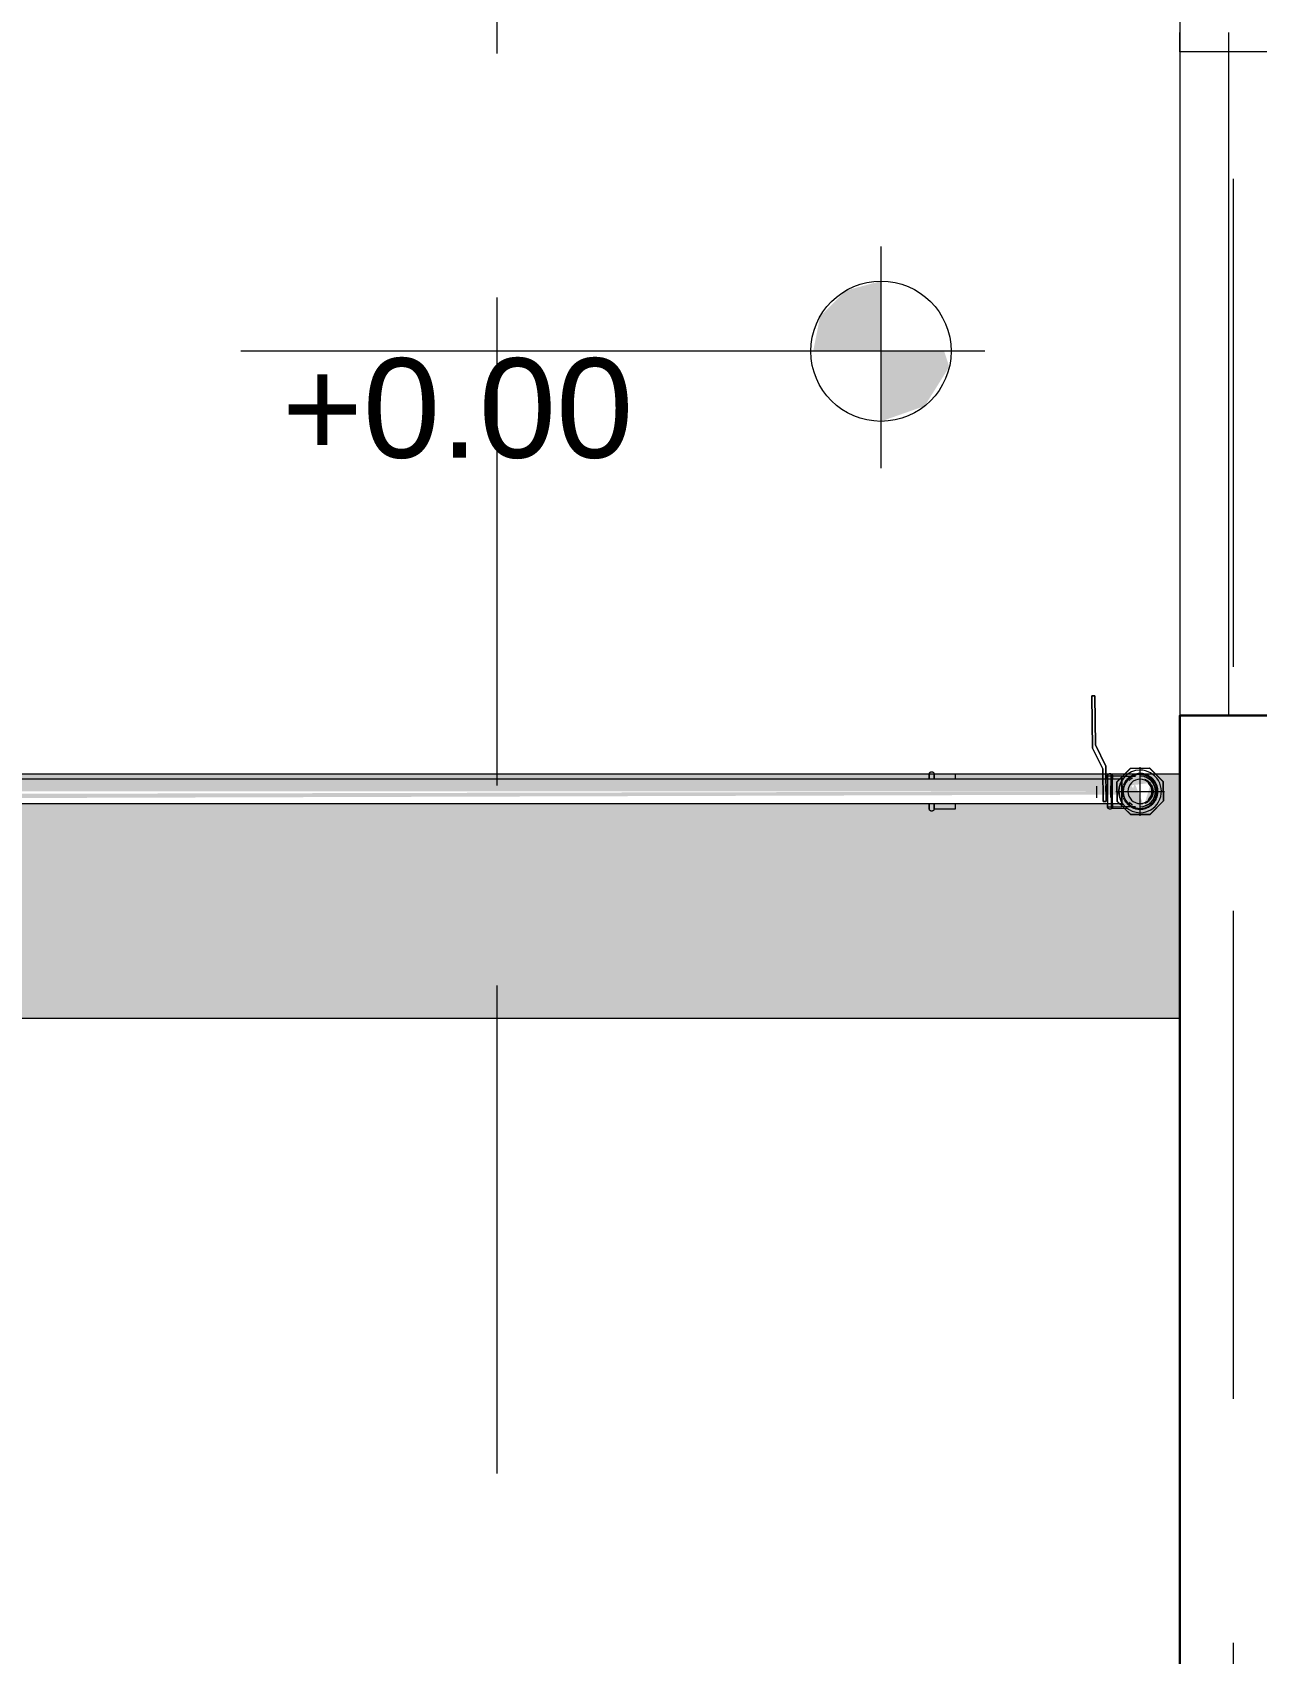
# Model space of a CAD drawing. Header units: metres. Extents: x 147 to 427, y -16 to 162.
# Drawn here: x 326.755 to 328.01, y 106.563 to 108.224 of the extents above; entities that cross this region are included whole.
import ezdxf

# ---------------------------------------------------------------- set-up
doc = ezdxf.new("R2010")
doc.units = ezdxf.units.M
doc.linetypes.add('IMPORT-Dashed _3_', pattern=[0.75, 0.5, -0.25])
doc.layers.add('1053_ARQ_BASE_MATADOURO_2_dwg', color=7, linetype='Continuous', lineweight=5, true_color=0x767676)
doc.layers.add('1053_ARQ_BASE_MATADOURO_dwg', color=7, linetype='Continuous', lineweight=5, true_color=0x767676)
for name, color, linetype, lineweight in [('A-ESQ-PORTAS', 7, 'Continuous', 20), ('A-PAREDE', 7, 'Continuous', 30), ('A-PISO', 7, 'Continuous', 5), ('A-VISTA03', 7, 'Continuous', 9), ('A-WALL', 7, 'Continuous', 9), ('A_PROJEÇÃO', 7, 'IMPORT-Dashed _3_', 5), ('P-PIPE', 7, 'Continuous', 5), ('P-PIPE-CNTR', 7, 'Continuous', 5)]:
    doc.layers.add(name, color=color, linetype=linetype, lineweight=lineweight)
doc.styles.add('Arial_9', font='arial.ttf', dxfattribs={"height": 0.102})

# ---------------------------------------------------------------- blocks, each defined once
blk = doc.blocks.new('AÇO_Tampão Com Rebordo - AÇO_Tampão Com Rebordo-V189-TÉRREO 1_20 - Dependente 1')
at = {"layer": 'P-PIPE'}
for p, q in [((0, 0.0177), (0.0218, 0.0177)), ((0, 0.0125), (0, 0.0177)), ((0, 0.0125), (0, 0.0177)), ((0.0218, 0.0177), (0.0218, 0.0125)), ((0.0218, 0.0177), (0.0218, 0.0125)), ((0, -0.0177), (0, -0.0125)), ((0, -0.0177), (0, -0.0125)), ((0.0218, -0.0125), (0.0218, -0.0177)), ((0.0218, -0.0125), (0.0218, -0.0177)), ((0.0218, -0.0177), (0, -0.0177))]:
    blk.add_line(p, q, dxfattribs=at)
at = {"layer": 'P-PIPE', "flags": 128}
for points in [[(0.0268, 0.0177), (0.0268, 0.0178), (0.0268, 0.0179), (0.0268, 0.018), (0.0268, 0.0181), (0.0268, 0.0182), (0.0267, 0.0183), (0.0267, 0.0184), (0.0267, 0.0185), (0.0266, 0.0186), (0.0266, 0.0187), (0.0266, 0.0188), (0.0265, 0.0189), (0.0265, 0.0189), (0.0264, 0.019), (0.0264, 0.0191), (0.0263, 0.0192), (0.0262, 0.0193), (0.0262, 0.0193), (0.0261, 0.0194), (0.026, 0.0195), (0.026, 0.0196), (0.0259, 0.0196), (0.0258, 0.0197), (0.0257, 0.0197), (0.0257, 0.0198), (0.0256, 0.0199), (0.0255, 0.0199), (0.0254, 0.02), (0.0253, 0.02), (0.0252, 0.02), (0.0251, 0.0201), (0.025, 0.0201), (0.0249, 0.0201), (0.0248, 0.0201), (0.0247, 0.0202), (0.0246, 0.0202), (0.0245, 0.0202), (0.0244, 0.0202), (0.0243, 0.0202), (0.0242, 0.0202), (0.0241, 0.0202), (0.024, 0.0202), (0.0239, 0.0202), (0.0238, 0.0202), (0.0237, 0.0201), (0.0236, 0.0201), (0.0235, 0.0201), (0.0234, 0.02), (0.0234, 0.02), (0.0233, 0.02), (0.0232, 0.0199), (0.0231, 0.0199), (0.023, 0.0198), (0.0229, 0.0198), (0.0228, 0.0197), (0.0227, 0.0197), (0.0227, 0.0196), (0.0226, 0.0195), (0.0225, 0.0195), (0.0225, 0.0194), (0.0224, 0.0193), (0.0223, 0.0192), (0.0223, 0.0192), (0.0222, 0.0191), (0.0222, 0.019), (0.0221, 0.0189), (0.0221, 0.0188), (0.022, 0.0187), (0.022, 0.0186), (0.0219, 0.0185), (0.0219, 0.0184), (0.0219, 0.0183), (0.0219, 0.0182), (0.0218, 0.0182), (0.0218, 0.0181), (0.0218, 0.018), (0.0218, 0.0179), (0.0218, 0.0178), (0.0218, 0.0177)], [(0.0218, 0.0126), (0.0218, 0.0131), (0.0218, 0.0135), (0.0218, 0.014), (0.0218, 0.0144), (0.0218, 0.0148), (0.0218, 0.0152), (0.0218, 0.0155), (0.0218, 0.0158), (0.0218, 0.0162), (0.0218, 0.0164), (0.0218, 0.0167), (0.0218, 0.0169), (0.0218, 0.0171), (0.0218, 0.0173), (0.0218, 0.0174), (0.0218, 0.0175), (0.0218, 0.0176), (0.0218, 0.0177), (0.0218, 0.0177)], [(0.0218, 0.0177), (0.0218, 0.0176), (0.0218, 0.0176), (0.0218, 0.0175), (0.0218, 0.0173), (0.0218, 0.0172), (0.0218, 0.017), (0.0218, 0.0168), (0.0218, 0.0166), (0.0218, 0.0163), (0.0218, 0.016), (0.0218, 0.0157), (0.0218, 0.0154), (0.0218, 0.015), (0.0218, 0.0146), (0.0218, 0.0142), (0.0218, 0.0138), (0.0218, 0.0133), (0.0218, 0.0128), (0.0218, 0.0123)], [(0.0268, 0.0177), (0.0268, 0.0176), (0.0268, 0.0176), (0.0268, 0.0175), (0.0268, 0.0173), (0.0268, 0.0172), (0.0268, 0.017), (0.0268, 0.0168), (0.0268, 0.0166), (0.0268, 0.0163), (0.0268, 0.016), (0.0268, 0.0157), (0.0268, 0.0154), (0.0268, 0.015), (0.0268, 0.0146), (0.0268, 0.0142), (0.0268, 0.0138), (0.0268, 0.0133), (0.0268, 0.0128), (0.0268, 0.0123)], [(0.0268, 0.0126), (0.0268, 0.0131), (0.0268, 0.0135), (0.0268, 0.014), (0.0268, 0.0144), (0.0268, 0.0148), (0.0268, 0.0152), (0.0268, 0.0155), (0.0268, 0.0158), (0.0268, 0.0162), (0.0268, 0.0164), (0.0268, 0.0167), (0.0268, 0.0169), (0.0268, 0.0171), (0.0268, 0.0173), (0.0268, 0.0174), (0.0268, 0.0175), (0.0268, 0.0176), (0.0268, 0.0177), (0.0268, 0.0177)], [(0.0218, -0.0177), (0.0218, -0.0176), (0.0218, -0.0176), (0.0218, -0.0175), (0.0218, -0.0173), (0.0218, -0.0172), (0.0218, -0.017), (0.0218, -0.0168), (0.0218, -0.0166), (0.0218, -0.0163), (0.0218, -0.016), (0.0218, -0.0157), (0.0218, -0.0154), (0.0218, -0.015), (0.0218, -0.0146), (0.0218, -0.0142), (0.0218, -0.0138), (0.0218, -0.0133), (0.0218, -0.0128), (0.0218, -0.0123)], [(0.0218, -0.0126), (0.0218, -0.0131), (0.0218, -0.0135), (0.0218, -0.014), (0.0218, -0.0144), (0.0218, -0.0148), (0.0218, -0.0152), (0.0218, -0.0155), (0.0218, -0.0158), (0.0218, -0.0162), (0.0218, -0.0164), (0.0218, -0.0167), (0.0218, -0.0169), (0.0218, -0.0171), (0.0218, -0.0173), (0.0218, -0.0174), (0.0218, -0.0175), (0.0218, -0.0176), (0.0218, -0.0177), (0.0218, -0.0177)], [(0.0268, -0.0177), (0.0268, -0.0176), (0.0268, -0.0176), (0.0268, -0.0175), (0.0268, -0.0173), (0.0268, -0.0172), (0.0268, -0.017), (0.0268, -0.0168), (0.0268, -0.0166), (0.0268, -0.0163), (0.0268, -0.016), (0.0268, -0.0157), (0.0268, -0.0154), (0.0268, -0.015), (0.0268, -0.0146), (0.0268, -0.0142), (0.0268, -0.0138), (0.0268, -0.0133), (0.0268, -0.0128), (0.0268, -0.0123)], [(0.0268, -0.0126), (0.0268, -0.0131), (0.0268, -0.0135), (0.0268, -0.014), (0.0268, -0.0144), (0.0268, -0.0148), (0.0268, -0.0152), (0.0268, -0.0155), (0.0268, -0.0158), (0.0268, -0.0162), (0.0268, -0.0164), (0.0268, -0.0167), (0.0268, -0.0169), (0.0268, -0.0171), (0.0268, -0.0173), (0.0268, -0.0174), (0.0268, -0.0175), (0.0268, -0.0176), (0.0268, -0.0177), (0.0268, -0.0177)], [(0.0218, -0.0177), (0.0218, -0.0178), (0.0218, -0.0179), (0.0218, -0.018), (0.0218, -0.0181), (0.0218, -0.0182), (0.0219, -0.0183), (0.0219, -0.0184), (0.0219, -0.0185), (0.022, -0.0186), (0.022, -0.0187), (0.022, -0.0188), (0.0221, -0.0189), (0.0221, -0.0189), (0.0222, -0.019), (0.0222, -0.0191)], [(0.0222, -0.0191), (0.0223, -0.0192), (0.0224, -0.0193), (0.0224, -0.0193), (0.0225, -0.0194), (0.0226, -0.0195), (0.0226, -0.0196), (0.0227, -0.0196), (0.0228, -0.0197), (0.0229, -0.0197), (0.0229, -0.0198), (0.023, -0.0199), (0.0231, -0.0199), (0.0232, -0.02), (0.0233, -0.02), (0.0234, -0.02), (0.0235, -0.0201), (0.0236, -0.0201), (0.0237, -0.0201), (0.0238, -0.0201), (0.0239, -0.0202), (0.024, -0.0202), (0.0241, -0.0202), (0.0242, -0.0202), (0.0243, -0.0202), (0.0244, -0.0202), (0.0245, -0.0202), (0.0246, -0.0202), (0.0247, -0.0202), (0.0248, -0.0202), (0.0249, -0.0201), (0.025, -0.0201), (0.0251, -0.0201), (0.0252, -0.02), (0.0252, -0.02), (0.0253, -0.02), (0.0254, -0.0199), (0.0255, -0.0199), (0.0256, -0.0198), (0.0257, -0.0198), (0.0258, -0.0197), (0.0259, -0.0197), (0.0259, -0.0196), (0.026, -0.0195), (0.0261, -0.0195), (0.0261, -0.0194), (0.0262, -0.0193), (0.0263, -0.0192), (0.0263, -0.0192), (0.0264, -0.0191), (0.0264, -0.019), (0.0265, -0.0189), (0.0265, -0.0188), (0.0266, -0.0187), (0.0266, -0.0186), (0.0267, -0.0185), (0.0267, -0.0184), (0.0267, -0.0183), (0.0267, -0.0182), (0.0268, -0.0182), (0.0268, -0.0181), (0.0268, -0.018), (0.0268, -0.0179), (0.0268, -0.0178), (0.0268, -0.0177)]]:
    blk.add_lwpolyline(points, dxfattribs=at)
blk = doc.blocks.new('Valvula esfera BSP - Válvula Esfera BSP - TupyValve - Válvula Esfera BSP TupyValves PN25 Standard-V192-TÉRREO 1_20 - Dependente 1')
at = {"layer": 'P-PIPE', "true_color": 0x7f7f7f}
blk.add_hatch(color=8, dxfattribs=at).paths.add_polyline_path([(159.5034, 107.4297), (159.4929, 107.4553), (159.4894, 107.4402), (159.4977, 107.434)])
at = {"layer": 'P-PIPE'}
for p, q in [((159.4497, 107.4908), (159.4492, 107.5445)), ((159.4492, 107.5445), (159.4523, 107.5445)), ((159.4523, 107.5445), (159.4492, 107.5445)), ((159.4492, 107.5445), (159.4497, 107.4908)), ((159.4523, 107.5445), (159.4529, 107.4943)), ((159.4529, 107.4943), (159.4523, 107.5445)), ((159.4604, 107.4698), (159.4497, 107.4908)), ((159.4497, 107.4908), (159.4604, 107.4698)), ((159.4529, 107.4943), (159.4634, 107.4724)), ((159.4634, 107.4724), (159.4529, 107.4943)), ((159.4607, 107.4361), (159.4604, 107.4698)), ((159.4604, 107.4698), (159.4607, 107.4361)), ((159.4634, 107.4724), (159.4638, 107.4361)), ((159.4638, 107.4361), (159.4634, 107.4724)), ((159.4859, 107.4641), (159.4685, 107.4639)), ((159.4685, 107.4639), (159.4689, 107.4291)), ((159.4685, 107.4639), (159.4689, 107.4291)), ((159.4888, 107.4701), (159.4749, 107.4562)), ((159.4749, 107.4562), (159.4888, 107.4701)), ((159.4886, 107.4701), (159.4749, 107.456)), ((159.4749, 107.456), (159.4886, 107.4701)), ((159.5082, 107.4703), (159.4886, 107.4701)), ((159.4886, 107.4701), (159.5082, 107.4703)), ((159.5085, 107.4703), (159.4888, 107.4701)), ((159.4888, 107.4701), (159.5085, 107.4703)), ((159.5223, 107.4566), (159.5082, 107.4703)), ((159.5082, 107.4703), (159.5223, 107.4566)), ((159.5223, 107.4564), (159.5085, 107.4703)), ((159.5085, 107.4703), (159.5223, 107.4564)), ((159.4539, 107.452), (159.454, 107.44)), ((159.4539, 107.452), (159.454, 107.44)), ((159.4606, 107.4521), (159.4607, 107.4401)), ((159.4606, 107.4521), (159.4607, 107.4401)), ((159.4638, 107.4401), (159.4637, 107.4521)), ((159.4638, 107.4401), (159.4637, 107.4521)), ((159.4688, 107.4402), (159.4687, 107.4522)), ((159.4688, 107.4402), (159.4687, 107.4522)), ((159.4749, 107.4562), (159.4751, 107.4366)), ((159.4751, 107.4366), (159.4749, 107.4562)), ((159.4749, 107.456), (159.4751, 107.4363)), ((159.4751, 107.4363), (159.4749, 107.456)), ((159.5225, 107.437), (159.5223, 107.4566)), ((159.5223, 107.4566), (159.5225, 107.437)), ((159.5225, 107.4367), (159.5223, 107.4564)), ((159.5223, 107.4564), (159.5225, 107.4367)), ((159.4638, 107.4361), (159.4607, 107.4361)), ((159.4607, 107.4361), (159.4638, 107.4361)), ((159.4751, 107.4366), (159.4889, 107.4227)), ((159.4889, 107.4227), (159.4751, 107.4366)), ((159.4751, 107.4363), (159.4892, 107.4227)), ((159.4892, 107.4227), (159.4751, 107.4363)), ((159.5086, 107.4229), (159.5225, 107.4367)), ((159.5225, 107.4367), (159.5086, 107.4229)), ((159.5089, 107.4229), (159.5225, 107.437)), ((159.5225, 107.437), (159.5089, 107.4229)), ((159.4689, 107.4291), (159.4853, 107.4293)), ((159.4889, 107.4227), (159.5086, 107.4229)), ((159.5086, 107.4229), (159.4889, 107.4227)), ((159.4892, 107.4227), (159.5089, 107.4229)), ((159.5089, 107.4229), (159.4892, 107.4227))]:
    blk.add_line(p, q, dxfattribs=at)
for centre, radius, start, end in [((159.4987, 107.4465), 0.0218, 90.6079, 270.6079), ((159.4987, 107.4465), 0.0218, 90.6079, 270.6079), ((159.4988, 107.4464), 0.0174, 90.6079, 270.6079), ((159.4988, 107.4464), 0.0174, 90.6079, 270.6079), ((159.4987, 107.4465), 0.0174, 90.6079, 150.6079), ((159.4987, 107.4465), 0.0174, 90.6079, 150.6079), ((159.4987, 107.4465), 0.0218, 270.6079, 90.6079), ((159.4987, 107.4465), 0.0218, 270.6079, 90.6079), ((159.4987, 107.4465), 0.0174, 270.6079, 90.6079), ((159.4987, 107.4465), 0.0174, 270.6079, 90.6079), ((159.4988, 107.4464), 0.0174, 270.6079, 90.6079), ((159.4988, 107.4464), 0.0174, 270.6079, 90.6079), ((159.4987, 107.4465), 0.0174, 210.6079, 270.6079), ((159.4987, 107.4465), 0.0174, 210.6079, 270.6079)]:
    blk.add_arc(centre, radius, start, end, dxfattribs=at)
for points, knots in [([(159.4853, 107.4293), (159.4852, 107.4293), (159.485, 107.4295), (159.4845, 107.43), (159.484, 107.4304), (159.4834, 107.4309), (159.4828, 107.4316), (159.482, 107.4324), (159.4813, 107.4333), (159.4807, 107.4343), (159.4797, 107.4357), (159.4789, 107.4373), (159.4782, 107.4391), (159.4777, 107.4405), (159.4774, 107.442), (159.477, 107.444), (159.4769, 107.4462), (159.477, 107.4484), (159.4772, 107.4505), (159.4777, 107.4525), (159.4784, 107.4544), (159.4791, 107.4561), (159.48, 107.4577), (159.4809, 107.4591), (159.4817, 107.4601), (159.4824, 107.4609), (159.4831, 107.4618), (159.4839, 107.4624), (159.4844, 107.4629), (159.4847, 107.4632), (159.485, 107.4635), (159.4855, 107.4638), (159.4858, 107.464), (159.4859, 107.4641)], [0, 0, 0, 0, 0.055556, 0.083333, 0.111111, 0.138889, 0.166667, 0.194444, 0.222222, 0.25, 0.277778, 0.333333, 0.361111, 0.388889, 0.416667, 0.444444, 0.5, 0.527778, 0.555556, 0.611111, 0.638889, 0.666667, 0.722222, 0.75, 0.777778, 0.805556, 0.833333, 0.861111, 0.888889, 0.902778, 0.916667, 0.944444, 1, 1, 1, 1]), ([(159.4859, 107.4641), (159.4858, 107.464), (159.4855, 107.4638), (159.485, 107.4635), (159.4847, 107.4632), (159.4844, 107.4629), (159.4839, 107.4624), (159.4831, 107.4618), (159.4824, 107.4609), (159.4817, 107.4601), (159.4809, 107.4591), (159.48, 107.4577), (159.4791, 107.4561), (159.4784, 107.4544), (159.4779, 107.4529), (159.4775, 107.4515), (159.4771, 107.4494), (159.4769, 107.4473), (159.4769, 107.4451), (159.4771, 107.443), (159.4776, 107.441), (159.4782, 107.4391), (159.4789, 107.4373), (159.4797, 107.4357), (159.4807, 107.4343), (159.4813, 107.4333), (159.482, 107.4324), (159.4828, 107.4316), (159.4834, 107.4309), (159.484, 107.4304), (159.4845, 107.43), (159.485, 107.4295), (159.4852, 107.4293), (159.4853, 107.4293)], [0, 0, 0, 0, 0.055556, 0.083333, 0.097222, 0.111111, 0.138889, 0.166667, 0.194444, 0.222222, 0.25, 0.277778, 0.333333, 0.361111, 0.388889, 0.416667, 0.444444, 0.5, 0.527778, 0.555556, 0.611111, 0.638889, 0.666667, 0.722222, 0.75, 0.777778, 0.805556, 0.833333, 0.861111, 0.888889, 0.916667, 0.944444, 1, 1, 1, 1])]:
    blk.add_open_spline(points, degree=3, knots=knots, dxfattribs=at)
blk = doc.blocks.new('AÇO_Cotovelo 90 45 - AÇO_Cotovelo 90 45-V187-TÉRREO 1_20 - Dependente 1')
at = {"layer": 'P-PIPE'}
for p, q in [((159.4795, 100.2242), (159.465, 100.2242)), ((159.465, 100.2242), (159.465, 100.2084)), ((159.4795, 100.2084), (159.4795, 100.2242)), ((159.4795, 100.2242), (159.4795, 100.2084)), ((159.465, 100.2084), (159.465, 100.1926)), ((159.4795, 100.1926), (159.4795, 100.2084)), ((159.4795, 100.2084), (159.4795, 100.1926)), ((159.465, 100.1926), (159.4795, 100.1926))]:
    blk.add_line(p, q, dxfattribs=at)
at = {"layer": 'P-PIPE', "flags": 128}
for points in [[(159.465, 100.2242), (159.465, 100.2243), (159.465, 100.2244), (159.465, 100.2245), (159.465, 100.2246), (159.465, 100.2247), (159.465, 100.2248), (159.465, 100.2249), (159.4651, 100.225), (159.4651, 100.2251), (159.4651, 100.2252), (159.4652, 100.2253), (159.4652, 100.2254), (159.4653, 100.2255), (159.4653, 100.2255), (159.4654, 100.2256), (159.4654, 100.2257), (159.4655, 100.2258), (159.4656, 100.2259), (159.4656, 100.2259), (159.4657, 100.226), (159.4658, 100.2261), (159.4659, 100.2261), (159.4659, 100.2262), (159.466, 100.2263), (159.4661, 100.2263), (159.4662, 100.2264), (159.4663, 100.2264), (159.4664, 100.2265), (159.4665, 100.2265), (159.4665, 100.2266), (159.4666, 100.2266), (159.4667, 100.2266), (159.4668, 100.2266), (159.4669, 100.2267), (159.467, 100.2267), (159.4671, 100.2267), (159.4672, 100.2267), (159.4673, 100.2267), (159.4674, 100.2267), (159.4675, 100.2267)], [(159.465, 100.2206), (159.465, 100.221), (159.465, 100.2214), (159.465, 100.2217), (159.465, 100.222), (159.465, 100.2224), (159.465, 100.2226), (159.465, 100.2229), (159.465, 100.2231), (159.465, 100.2234), (159.465, 100.2236), (159.465, 100.2237), (159.465, 100.2239), (159.465, 100.224), (159.465, 100.2241), (159.465, 100.2242), (159.465, 100.2242)], [(159.465, 100.2242), (159.465, 100.2242), (159.465, 100.2241), (159.465, 100.224), (159.465, 100.2239), (159.465, 100.2238), (159.465, 100.2236), (159.465, 100.2234), (159.465, 100.2232), (159.465, 100.223), (159.465, 100.2227), (159.465, 100.2224), (159.465, 100.2221), (159.465, 100.2218), (159.465, 100.2215), (159.465, 100.2211), (159.465, 100.2207), (159.465, 100.2203), (159.465, 100.2199), (159.465, 100.2194), (159.465, 100.219), (159.465, 100.2185), (159.465, 100.218), (159.465, 100.2175), (159.465, 100.217), (159.465, 100.2164), (159.465, 100.2159), (159.465, 100.2153), (159.465, 100.2147), (159.465, 100.2141), (159.465, 100.2136), (159.465, 100.213), (159.465, 100.2123), (159.465, 100.2117), (159.465, 100.2111), (159.465, 100.2105), (159.465, 100.2099), (159.465, 100.2092), (159.465, 100.2086), (159.465, 100.2084)], [(159.4675, 100.2267), (159.4676, 100.2267), (159.4676, 100.2267), (159.4677, 100.2267), (159.4678, 100.2267), (159.4679, 100.2267), (159.468, 100.2267), (159.4681, 100.2266), (159.4682, 100.2266), (159.4683, 100.2266), (159.4684, 100.2265), (159.4685, 100.2265), (159.4686, 100.2264), (159.4687, 100.2264), (159.4688, 100.2263), (159.4689, 100.2263), (159.4689, 100.2262), (159.469, 100.2262), (159.4691, 100.2261), (159.4692, 100.226), (159.4692, 100.226), (159.4693, 100.2259), (159.4694, 100.2258), (159.4694, 100.2257), (159.4695, 100.2257), (159.4696, 100.2256), (159.4696, 100.2255), (159.4697, 100.2254), (159.4697, 100.2253), (159.4697, 100.2252), (159.4698, 100.2251), (159.4698, 100.225), (159.4698, 100.2249), (159.4699, 100.2248), (159.4699, 100.2247), (159.4699, 100.2246), (159.4699, 100.2245), (159.4699, 100.2244), (159.4699, 100.2243), (159.47, 100.2242), (159.47, 100.2242)], [(159.47, 100.2084), (159.47, 100.2091), (159.47, 100.2097), (159.47, 100.2103), (159.47, 100.2109), (159.47, 100.2116), (159.47, 100.2122), (159.47, 100.2128), (159.47, 100.2134), (159.47, 100.214), (159.47, 100.2146), (159.47, 100.2152), (159.47, 100.2157), (159.47, 100.2163), (159.47, 100.2168), (159.47, 100.2173), (159.47, 100.2179), (159.47, 100.2184), (159.47, 100.2188), (159.47, 100.2193), (159.47, 100.2198), (159.47, 100.2202), (159.47, 100.2206), (159.47, 100.221), (159.47, 100.2214), (159.47, 100.2217), (159.47, 100.222), (159.47, 100.2224), (159.47, 100.2226), (159.47, 100.2229), (159.47, 100.2231), (159.47, 100.2234), (159.47, 100.2236), (159.47, 100.2237), (159.47, 100.2239), (159.47, 100.224), (159.47, 100.2241), (159.47, 100.2242), (159.47, 100.2242)], [(159.47, 100.2242), (159.47, 100.2242), (159.47, 100.2241), (159.47, 100.224), (159.47, 100.2239), (159.47, 100.2238), (159.47, 100.2236), (159.47, 100.2234), (159.47, 100.2232), (159.47, 100.223), (159.47, 100.2227), (159.47, 100.2224), (159.47, 100.2221), (159.47, 100.2218), (159.47, 100.2215), (159.47, 100.2211), (159.47, 100.2207)], [(159.4795, 100.2242), (159.4802, 100.2242), (159.481, 100.2242), (159.4817, 100.2242), (159.4824, 100.2242), (159.4832, 100.2242), (159.4839, 100.2242), (159.4846, 100.2242), (159.4854, 100.2242), (159.4861, 100.2242), (159.4868, 100.2242), (159.4875, 100.2242), (159.4881, 100.2242), (159.4888, 100.2242), (159.4894, 100.2242), (159.4901, 100.2242), (159.4907, 100.2242), (159.4913, 100.2242), (159.4918, 100.2242), (159.4924, 100.2242), (159.4929, 100.2242), (159.4934, 100.2242)], [(159.5166, 100.2084), (159.5165, 100.2092), (159.5165, 100.2099), (159.5164, 100.2106), (159.5163, 100.2113), (159.5162, 100.2121), (159.516, 100.2128), (159.5158, 100.2135), (159.5156, 100.2142), (159.5154, 100.2149), (159.5151, 100.2155), (159.5148, 100.2162), (159.5145, 100.2169), (159.5141, 100.2175), (159.5138, 100.2181), (159.5134, 100.2188), (159.5129, 100.2194), (159.5125, 100.2199), (159.512, 100.2205), (159.5115, 100.221), (159.511, 100.2215), (159.5105, 100.222), (159.5099, 100.2225), (159.5093, 100.223), (159.5087, 100.2234), (159.5081, 100.2238), (159.5075, 100.2242), (159.5069, 100.2246), (159.5062, 100.2249), (159.5056, 100.2252), (159.5049, 100.2255), (159.5042, 100.2257), (159.5035, 100.226), (159.5028, 100.2261), (159.5021, 100.2263), (159.5014, 100.2265), (159.5006, 100.2266), (159.4999, 100.2266), (159.4992, 100.2267), (159.4984, 100.2267), (159.4977, 100.2267), (159.497, 100.2267), (159.4963, 100.2266), (159.4955, 100.2265), (159.4948, 100.2264), (159.4941, 100.2262), (159.4934, 100.2261), (159.4927, 100.2259), (159.492, 100.2256), (159.4913, 100.2254), (159.4906, 100.2251), (159.49, 100.2247), (159.4893, 100.2244), (159.4887, 100.224), (159.4881, 100.2236), (159.4875, 100.2232), (159.4869, 100.2228), (159.4863, 100.2223), (159.4858, 100.2218), (159.4853, 100.2213), (159.4848, 100.2208), (159.4843, 100.2202), (159.4838, 100.2197), (159.4834, 100.2191), (159.483, 100.2185), (159.4826, 100.2179), (159.4822, 100.2172), (159.4819, 100.2166), (159.4816, 100.2159), (159.4813, 100.2152), (159.481, 100.2146)], [(159.5028, 100.2209), (159.5033, 100.2207), (159.5038, 100.2205), (159.5043, 100.2203), (159.5047, 100.22), (159.5052, 100.2198), (159.5056, 100.2195), (159.5061, 100.2192), (159.5065, 100.2189), (159.5069, 100.2185), (159.5073, 100.2182), (159.5077, 100.2178), (159.5081, 100.2174), (159.5084, 100.217), (159.5087, 100.2166), (159.5091, 100.2162), (159.5094, 100.2157), (159.5096, 100.2153), (159.5099, 100.2148), (159.5102, 100.2143), (159.5104, 100.2139), (159.5106, 100.2134), (159.5108, 100.2129), (159.5109, 100.2124), (159.5111, 100.2119), (159.5112, 100.2113), (159.5113, 100.2108), (159.5114, 100.2103), (159.5115, 100.2098), (159.5115, 100.2092), (159.5115, 100.2087), (159.5116, 100.2084)], [(159.5032, 100.2234), (159.5038, 100.2232), (159.5044, 100.223), (159.505, 100.2227), (159.5055, 100.2224), (159.5061, 100.2221), (159.5066, 100.2218), (159.5072, 100.2215), (159.5077, 100.2211), (159.5082, 100.2207), (159.5087, 100.2203), (159.5091, 100.2199), (159.5096, 100.2194), (159.51, 100.219), (159.5104, 100.2185), (159.5108, 100.218), (159.5112, 100.2175), (159.5115, 100.217), (159.5119, 100.2164), (159.5122, 100.2159), (159.5125, 100.2153), (159.5127, 100.2147), (159.513, 100.2141), (159.5132, 100.2136), (159.5134, 100.213), (159.5136, 100.2123), (159.5137, 100.2117), (159.5138, 100.2111), (159.5139, 100.2105), (159.514, 100.2099), (159.514, 100.2092), (159.514, 100.2086), (159.514, 100.2084)], [(159.465, 100.2084), (159.465, 100.2078), (159.465, 100.2072), (159.465, 100.2065), (159.465, 100.2059), (159.465, 100.2053), (159.465, 100.2047), (159.465, 100.2041), (159.465, 100.2035), (159.465, 100.2029), (159.465, 100.2023), (159.465, 100.2017), (159.465, 100.2011), (159.465, 100.2006), (159.465, 100.2), (159.465, 100.1995), (159.465, 100.199), (159.465, 100.1985), (159.465, 100.198), (159.465, 100.1975), (159.465, 100.1971), (159.465, 100.1967), (159.465, 100.1962), (159.465, 100.1959), (159.465, 100.1955), (159.465, 100.1951), (159.465, 100.1948), (159.465, 100.1945), (159.465, 100.1942), (159.465, 100.1939), (159.465, 100.1937), (159.465, 100.1935), (159.465, 100.1933), (159.465, 100.1931), (159.465, 100.193), (159.465, 100.1929), (159.465, 100.1928), (159.465, 100.1927), (159.465, 100.1926)], [(159.47, 100.1926), (159.47, 100.1927), (159.47, 100.1927), (159.47, 100.1928), (159.47, 100.1929), (159.47, 100.1931), (159.47, 100.1932), (159.47, 100.1934), (159.47, 100.1936), (159.47, 100.1939), (159.47, 100.1941), (159.47, 100.1944), (159.47, 100.1947), (159.47, 100.195), (159.47, 100.1954), (159.47, 100.1957), (159.47, 100.1961), (159.47, 100.1965), (159.47, 100.197), (159.47, 100.1974), (159.47, 100.1979), (159.47, 100.1984), (159.47, 100.1988), (159.47, 100.1994), (159.47, 100.1999), (159.47, 100.2004), (159.47, 100.201), (159.47, 100.2015), (159.47, 100.2021), (159.47, 100.2027), (159.47, 100.2033), (159.47, 100.2039), (159.47, 100.2045), (159.47, 100.2051), (159.47, 100.2057), (159.47, 100.2064), (159.47, 100.207), (159.47, 100.2076), (159.47, 100.2083), (159.47, 100.2084)], [(159.4808, 100.2139), (159.4806, 100.2132), (159.4804, 100.2124), (159.4803, 100.2117), (159.4801, 100.211), (159.48, 100.2103), (159.48, 100.2095), (159.48, 100.2088), (159.48, 100.2084)], [(159.48, 100.2084), (159.48, 100.2077), (159.48, 100.207), (159.4801, 100.2062), (159.4802, 100.2055), (159.4803, 100.2048), (159.4805, 100.2041), (159.4807, 100.2034), (159.4809, 100.2027)], [(159.4811, 100.202), (159.4814, 100.2013), (159.4817, 100.2006), (159.482, 100.2), (159.4824, 100.1993), (159.4827, 100.1987), (159.4831, 100.1981), (159.4836, 100.1975), (159.484, 100.1969), (159.4845, 100.1964), (159.485, 100.1958), (159.4855, 100.1953), (159.486, 100.1948), (159.4866, 100.1943), (159.4872, 100.1939), (159.4878, 100.1934), (159.4884, 100.193), (159.489, 100.1926), (159.4896, 100.1923), (159.4903, 100.192), (159.4909, 100.1916), (159.4916, 100.1914), (159.4923, 100.1911), (159.493, 100.1909), (159.4937, 100.1907), (159.4944, 100.1905), (159.4951, 100.1904), (159.4959, 100.1903), (159.4966, 100.1902), (159.4973, 100.1901), (159.4981, 100.1901), (159.4988, 100.1901), (159.4995, 100.1902), (159.5002, 100.1902), (159.501, 100.1903), (159.5017, 100.1904), (159.5024, 100.1906), (159.5031, 100.1908), (159.5038, 100.191), (159.5045, 100.1912), (159.5052, 100.1915), (159.5059, 100.1918), (159.5065, 100.1921), (159.5072, 100.1924), (159.5078, 100.1928), (159.5084, 100.1932), (159.509, 100.1936), (159.5096, 100.1941), (159.5102, 100.1945), (159.5107, 100.195), (159.5112, 100.1955), (159.5117, 100.1961), (159.5122, 100.1966), (159.5127, 100.1972), (159.5131, 100.1978), (159.5135, 100.1984), (159.5139, 100.199), (159.5143, 100.1996), (159.5146, 100.2003), (159.5149, 100.2009), (159.5152, 100.2016), (159.5155, 100.2023), (159.5157, 100.203), (159.5159, 100.2037), (159.5161, 100.2044), (159.5162, 100.2051), (159.5164, 100.2058), (159.5165, 100.2066), (159.5165, 100.2073), (159.5165, 100.208), (159.5166, 100.2084)], [(159.514, 100.2084), (159.514, 100.2078), (159.514, 100.2072), (159.5139, 100.2065), (159.5138, 100.2059), (159.5137, 100.2053), (159.5136, 100.2047), (159.5134, 100.2041), (159.5132, 100.2035), (159.513, 100.2029), (159.5128, 100.2023), (159.5125, 100.2017), (159.5123, 100.2011), (159.512, 100.2006), (159.5116, 100.2), (159.5113, 100.1995), (159.5109, 100.199), (159.5105, 100.1985), (159.5101, 100.198), (159.5097, 100.1975), (159.5093, 100.1971), (159.5088, 100.1967), (159.5083, 100.1962), (159.5078, 100.1959), (159.5073, 100.1955), (159.5068, 100.1951), (159.5062, 100.1948), (159.5057, 100.1945), (159.5051, 100.1942), (159.5046, 100.1939), (159.504, 100.1937), (159.5034, 100.1935), (159.5028, 100.1933)], [(159.5116, 100.2084), (159.5115, 100.2079), (159.5115, 100.2074), (159.5115, 100.2068), (159.5114, 100.2063), (159.5113, 100.2058), (159.5112, 100.2053), (159.511, 100.2047), (159.5109, 100.2042), (159.5107, 100.2037), (159.5105, 100.2032), (159.5103, 100.2028), (159.51, 100.2023), (159.5098, 100.2018), (159.5095, 100.2014), (159.5092, 100.2009), (159.5089, 100.2005), (159.5086, 100.2001), (159.5082, 100.1997), (159.5079, 100.1993), (159.5075, 100.1989), (159.5071, 100.1985), (159.5067, 100.1982), (159.5063, 100.1978), (159.5059, 100.1975), (159.5054, 100.1972), (159.505, 100.197), (159.5045, 100.1967), (159.504, 100.1965), (159.5036, 100.1962), (159.5031, 100.196)], [(159.465, 100.1926), (159.465, 100.1927), (159.465, 100.1927), (159.465, 100.1928), (159.465, 100.1929), (159.465, 100.1931), (159.465, 100.1932), (159.465, 100.1934), (159.465, 100.1936), (159.465, 100.1939), (159.465, 100.1941), (159.465, 100.1944), (159.465, 100.1947), (159.465, 100.195), (159.465, 100.1954), (159.465, 100.1957), (159.465, 100.1961)], [(159.4675, 100.1901), (159.4674, 100.1901), (159.4673, 100.1901), (159.4672, 100.1901), (159.4671, 100.1902), (159.467, 100.1902), (159.4669, 100.1902), (159.4668, 100.1902), (159.4667, 100.1902), (159.4666, 100.1903), (159.4665, 100.1903), (159.4664, 100.1904), (159.4663, 100.1904), (159.4662, 100.1905), (159.4661, 100.1905), (159.466, 100.1906), (159.466, 100.1906), (159.4659, 100.1907), (159.4658, 100.1907), (159.4657, 100.1908), (159.4657, 100.1909), (159.4656, 100.191), (159.4655, 100.191), (159.4655, 100.1911), (159.4654, 100.1912), (159.4653, 100.1913), (159.4653, 100.1914), (159.4652, 100.1914), (159.4652, 100.1915), (159.4652, 100.1916), (159.4651, 100.1917), (159.4651, 100.1918), (159.4651, 100.1919), (159.465, 100.192), (159.465, 100.1921), (159.465, 100.1922), (159.465, 100.1923), (159.465, 100.1924), (159.465, 100.1925), (159.465, 100.1926), (159.465, 100.1926)], [(159.47, 100.1926), (159.4699, 100.1925), (159.4699, 100.1924), (159.4699, 100.1923), (159.4699, 100.1922), (159.4699, 100.1921), (159.4699, 100.192), (159.4699, 100.1919), (159.4698, 100.1918), (159.4698, 100.1917), (159.4698, 100.1916), (159.4697, 100.1916), (159.4697, 100.1915), (159.4696, 100.1914), (159.4696, 100.1913), (159.4695, 100.1912), (159.4695, 100.1911), (159.4694, 100.191), (159.4693, 100.191), (159.4693, 100.1909), (159.4692, 100.1908), (159.4691, 100.1908), (159.469, 100.1907), (159.469, 100.1906), (159.4689, 100.1906), (159.4688, 100.1905), (159.4687, 100.1905), (159.4686, 100.1904), (159.4685, 100.1904), (159.4684, 100.1903), (159.4684, 100.1903), (159.4683, 100.1903), (159.4682, 100.1902), (159.4681, 100.1902), (159.468, 100.1902), (159.4679, 100.1902), (159.4678, 100.1901), (159.4677, 100.1901), (159.4676, 100.1901), (159.4675, 100.1901), (159.4675, 100.1901)], [(159.47, 100.1962), (159.47, 100.1959), (159.47, 100.1955), (159.47, 100.1951), (159.47, 100.1948), (159.47, 100.1945), (159.47, 100.1942), (159.47, 100.1939), (159.47, 100.1937), (159.47, 100.1935), (159.47, 100.1933), (159.47, 100.1931), (159.47, 100.193), (159.47, 100.1929), (159.47, 100.1928), (159.47, 100.1927), (159.47, 100.1926)], [(159.4936, 100.1926), (159.4931, 100.1926), (159.4925, 100.1926), (159.492, 100.1926), (159.4914, 100.1926), (159.4908, 100.1926), (159.4902, 100.1926), (159.4896, 100.1926), (159.489, 100.1926), (159.4883, 100.1926), (159.4876, 100.1926), (159.487, 100.1926), (159.4863, 100.1926), (159.4856, 100.1926), (159.4848, 100.1926), (159.4841, 100.1926), (159.4834, 100.1926), (159.4826, 100.1926), (159.4819, 100.1926), (159.4812, 100.1926), (159.4804, 100.1926), (159.4797, 100.1926), (159.4795, 100.1926)]]:
    blk.add_lwpolyline(points, dxfattribs=at)
at = {"layer": 'P-PIPE'}
for radius, start, end in [(0.0158, 120, 135), (0.0158, 0, 90), (0.0158, 0, 90), (0.0158, 0, 75), (0.0158, 270, 0), (0.0158, 270, 0), (0.0158, 285, 0), (0.0121, 0, 45), (0.0121, 0, 45), (0.0121, 315, 0), (0.0121, 315, 0), (0.0158, 225, 240)]:
    blk.add_arc((159.4983, 100.2084), radius, start, end, dxfattribs=at)
blk = doc.blocks.new('1053_ARQ_BASE_MATADOURO_dwg_arq geral tgov-4039641-TÉRREO 1_20 - Dependente 1')
at = {"layer": 'A-ESQ-PORTAS', "color": 253, "true_color": 0xaaaaaa}
blk.add_line((29.3796, 25.0382), (29.3796, 24.3382), dxfattribs=at)
at = {"layer": 'A-PAREDE', "color": 253, "true_color": 0xaaaaaa, "flags": 128}
blk.add_lwpolyline([(33.813, 19.8832), (34.5546, 19.8832), (34.5546, 19.7332), (29.4796, 19.7332), (29.4796, 17.5382), (29.3296, 17.5382), (29.3296, 24.3382), (29.4796, 24.3382), (29.4796, 19.8832), (34.2546, 19.8832)], dxfattribs=at)
at = {"layer": 'A-VISTA03', "color": 253, "true_color": 0xaaaaaa, "flags": 128}
blk.add_lwpolyline([(29.4796, 25.0382), (29.4796, 25.0182), (29.3296, 25.0182), (29.3296, 25.0382), (29.3296, 24.3382)], dxfattribs=at)
at = {"layer": 'A_PROJEÇÃO', "color": 253, "true_color": 0xaaaaaa}
for p, q in [((28.6296, 24.2667), (28.6296, 25.09)), ((28.6296, 17.5617), (28.6296, 24.2546))]:
    blk.add_line(p, q, dxfattribs=at)
at = {"layer": 'A_PROJEÇÃO', "color": 253, "true_color": 0xaaaaaa, "flags": 128}
blk.add_lwpolyline([(29.3846, 16.8882), (29.3846, 21.3082), (29.3846, 25.0382)], dxfattribs=at)
blk = doc.blocks.new('1053_ARQ_BASE_MATADOURO_dwg-3625622-TÉRREO 1_20 - Dependente 1')
blk.add_blockref('1053_ARQ_BASE_MATADOURO_dwg_arq geral tgov-4039641-TÉRREO 1_20 - Dependente 1', (130.2098, 83.186))
blk = doc.blocks.new('1053_ARQ_BASE_MATADOURO_2_dwg-3637054-TÉRREO 1_20 - Dependente 1')
at = {"layer": 'A-PISO', "true_color": 0xe2e2e2}
h = blk.add_hatch(color=254, dxfattribs=at)
h.paths.add_polyline_path([(159.233, 74.7116), (159.233, 74.7834), (159.197, 74.7738), (159.1707, 74.7475), (159.1635, 74.7116), (159.2144, 74.7116)])
h.paths.add_polyline_path([(159.233, 74.6397), (159.2778, 74.6554), (159.303, 74.6956), (159.2977, 74.7116), (159.233, 74.7116), (159.233, 74.6415)])
at = {"layer": 'A-PISO', "color": 253, "true_color": 0xaaaaaa}
for p, q in [((159.233, 74.819), (159.233, 74.5919)), ((159.3394, 74.7116), (158.5765, 74.7116))]:
    blk.add_line(p, q, dxfattribs=at)
at = {"layer": 'A-PISO', "color": 253, "true_color": 0xaaaaaa, "flags": 128}
for points in [[(139.8841, 75.3282), (139.8841, 75.0782), (159.5394, 75.0782), (159.5394, 74.2782)], [(127.1431, 71.0282), (127.1431, 74.0282), (139.8841, 74.0282), (159.5394, 74.0282), (159.5394, 74.2782), (139.8841, 74.2782), (127.1431, 74.2782)]]:
    blk.add_lwpolyline(points, dxfattribs=at)
at = {"layer": 'A-PISO', "color": 253, "true_color": 0xaaaaaa}
blk.add_circle((159.233, 74.7116), 0.0719, dxfattribs=at)
at = {"layer": 'A-PISO', "insert": (158.6186, 74.7044), "char_height": 0.102, "width": 0.430791, "attachment_point": 1, "line_spacing_factor": 0.941778, "style": 'Arial_9'}
blk.add_mtext('+0.00', dxfattribs=at)

msp = doc.modelspace()

# ---------------------------------------------------------------- hatches: boundary and pattern name
at = {"layer": 'A-WALL', "true_color": 0xffd4aa, "transparency": 33554483}
h = msp.add_hatch(color=41, dxfattribs=at)
h.paths.add_polyline_path([(308.2761, 107.2142), (327.9314, 107.2142), (327.9314, 107.4642), (308.2761, 107.4642)])
h.paths.add_polyline_path([(327.8954, 107.4297), (327.8816, 107.4527), (327.9018, 107.4553), (327.8953, 107.434)])
h.paths.add_polyline_path([(312.6415, 107.434), (310.1075, 107.4432), (310.1075, 107.459), (312.6415, 107.4497), (312.6415, 107.4344)])
h.paths.add_polyline_path([(324.8865, 107.434), (317.8933, 107.4432), (317.894, 107.459), (327.8719, 107.4497), (327.8719, 107.434), (325.5252, 107.434)])
h.paths.add_polyline_path([(312.7075, 107.434), (312.7075, 107.459), (315.2415, 107.4497), (315.2415, 107.434), (312.7525, 107.434)])
h.paths.add_polyline_path([(315.3075, 107.434), (315.3075, 107.459), (317.855, 107.4497), (317.855, 107.434), (316.5843, 107.434)])
h.paths.add_polyline_path([(309.5594, 107.434), (308.7539, 107.4432), (308.7539, 107.459), (310.0415, 107.4497), (310.0415, 107.434)])
at = {"layer": 'P-PIPE', "true_color": 0xc0c0c0}
for points in [[(327.8719, 107.4465), (327.8719, 107.459), (322.8574, 107.4497), (322.8574, 107.4465), (327.4411, 107.4465)], [(324.8865, 107.434), (327.8719, 107.4432), (327.8719, 107.4465), (322.8574, 107.4357), (322.8574, 107.434), (324.2479, 107.434)]]:
    msp.add_hatch(color=9, dxfattribs=at).paths.add_polyline_path(points)

# ---------------------------------------------------------------- linework, layer by layer
at = {"layer": 'A-WALL', "color": 253, "true_color": 0xaaaaaa}
for p, q in [((327.9314, 107.4642), (308.2761, 107.4642)), ((327.9314, 107.2142), (327.9314, 107.4642)), ((308.2761, 107.2142), (327.9314, 107.2142))]:
    msp.add_line(p, q, dxfattribs=at)
at = {"layer": 'P-PIPE'}
for p, q in [((327.8719, 107.459), (322.8574, 107.459)), ((327.8719, 107.434), (327.8719, 107.459)), ((322.8574, 107.434), (327.8719, 107.434))]:
    msp.add_line(p, q, dxfattribs=at)
for start, end in [(90, 180), (90, 180), (180, 270), (180, 270), (0, 90), (0, 90), (270, 0), (270, 0), (0, 60), (0, 60), (300, 0), (300, 0)]:
    msp.add_arc((327.8907, 107.4465), 0.0125, start, end, dxfattribs=at)
at = {"layer": 'P-PIPE-CNTR'}
for p, q in [((327.8907, 107.4215), (327.8907, 107.4715)), ((327.8657, 107.4465), (327.9157, 107.4465)), ((327.8952, 107.4465), (327.9157, 107.4465)), ((327.8907, 107.4215), (327.8907, 107.4274))]:
    msp.add_line(p, q, dxfattribs=at)

# ---------------------------------------------------------------- block references
at = {"layer": '1053_ARQ_BASE_MATADOURO_2_dwg', "color": 253, "true_color": 0xaaaaaa}
msp.add_blockref('1053_ARQ_BASE_MATADOURO_2_dwg-3637054-TÉRREO 1_20 - Dependente 1', (168.392, 33.186), dxfattribs=at)
at = {"layer": '1053_ARQ_BASE_MATADOURO_dwg', "color": 253, "true_color": 0xaaaaaa}
msp.add_blockref('1053_ARQ_BASE_MATADOURO_dwg-3625622-TÉRREO 1_20 - Dependente 1', (168.392, 0), dxfattribs=at)
at = {"layer": 'P-PIPE'}
for name, p in [('Valvula esfera BSP - Válvula Esfera BSP - TupyValve - Válvula Esfera BSP TupyValves PN25 Standard-V192-TÉRREO 1_20 - Dependente 1', (168.392, 0)), ('AÇO_Cotovelo 90 45 - AÇO_Cotovelo 90 45-V187-TÉRREO 1_20 - Dependente 1', (168.3924, 7.2381))]:
    msp.add_blockref(name, p, dxfattribs=at)
at = {"layer": 'P-PIPE', "extrusion": (0, 0, -1)}
msp.add_blockref('AÇO_Tampão Com Rebordo - AÇO_Tampão Com Rebordo-V189-TÉRREO 1_20 - Dependente 1', (-327.7013, 107.4465), dxfattribs=at)
msp.add_blockref('AÇO_Tampão Com Rebordo - AÇO_Tampão Com Rebordo-V189-TÉRREO 1_20 - Dependente 1', (-327.7013, 107.4465), dxfattribs=at)

doc.saveas('drawing.dxf')
